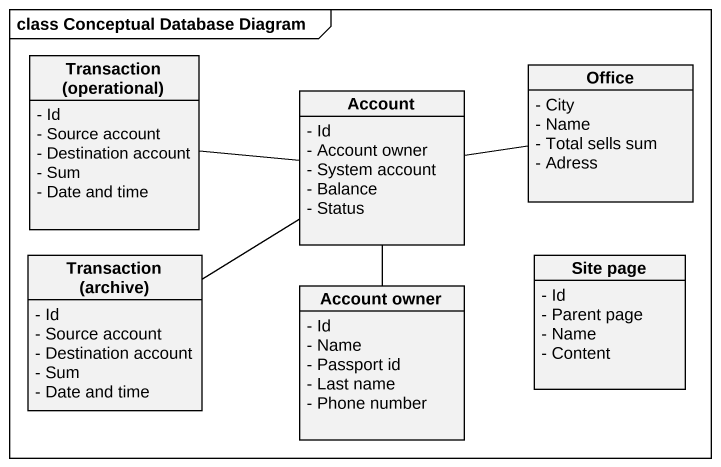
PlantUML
@startuml
mainframe class Conceptual Database Diagram
hide circle
hide empty members
skinparam classAttributeIconSize 0
class "Transaction (operational)" as Transaction_operational {
  - Id
  - Source account
  - Destination account
  - Sum
  - Date and time
}
class Account {
  - Id
  - Account owner
  - System account
  - Balance
  - Status
}
class Office {
  - City
  - Name
  - Total sells sum
  - Adress
}
class "Transaction (archive)" as Transaction_archive {
  - Id
  - Source account
  - Destination account
  - Sum
  - Date and time
}
class "Site page" as Site_page {
  - Id
  - Parent page
  - Name
  - Content
}
class "Account owner" as Account_owner {
  - Id
  - Name
  - Passport id
  - Last name
  - Phone number
}
Transaction_operational -right- Account
Account -- Account_owner
Office -left- Account
Transaction_archive -up- Account
@enduml
